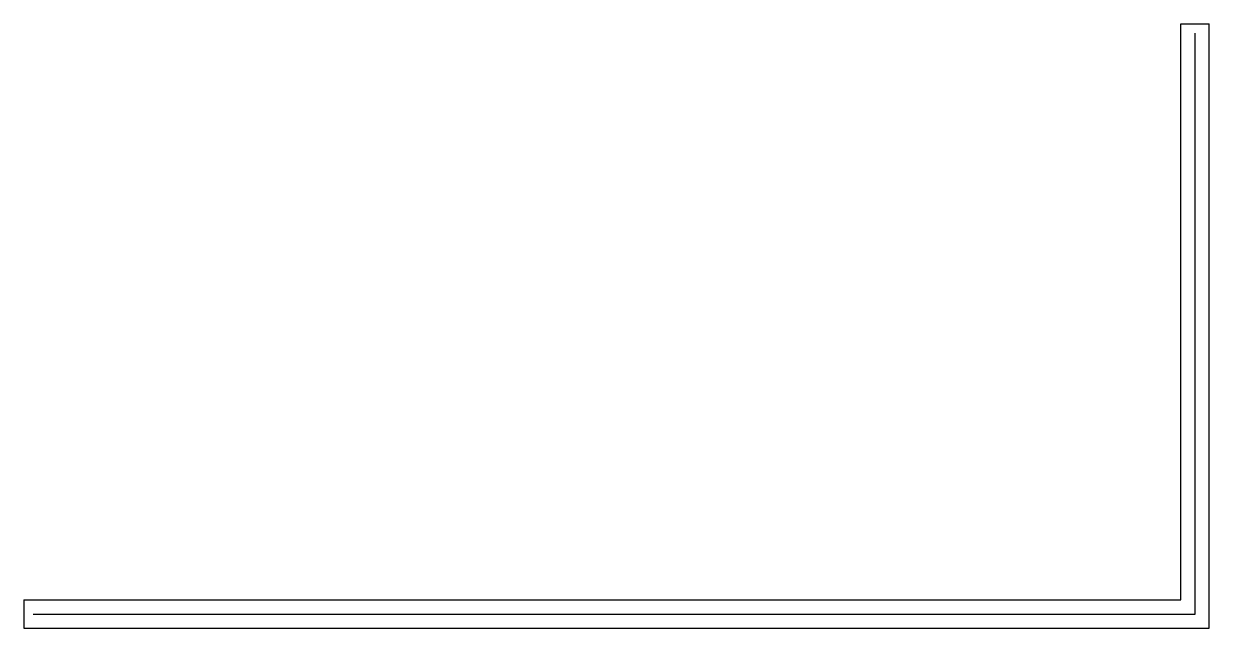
# Model space of a CAD drawing. Units: millimetres at full size, sheet at 1:100. Extents: x -15751 to 9239, y -9912 to 2833.
import ezdxf

# ---------------------------------------------------------------- set-up
doc = ezdxf.new("R2010")
doc.units = ezdxf.units.MM
doc.header["$LTSCALE"] = 100
doc.layers.add('0-0', color=7, linetype='Continuous')

msp = doc.modelspace()

# ---------------------------------------------------------------- linework, layer by layer
at = {"layer": '0-0'}
for p, q in [((8638.8, 2832.7), (9238.8, 2832.7)), ((8638.8, -9312.2), (8638.8, 2832.7)), ((9238.8, -9912.2), (9238.8, 2832.7)), ((-15751, -9312.2), (-15751, -9912.2)), ((-15751, -9312.2), (8638.8, -9312.2)), ((-15751, -9912.2), (9238.8, -9912.2))]:
    msp.add_line(p, q, dxfattribs=at)
msp.add_lwpolyline([(-15551, -9612.2), (8938.8, -9612.2), (8938.8, 2632.7)], dxfattribs=at)

doc.saveas('drawing.dxf')
